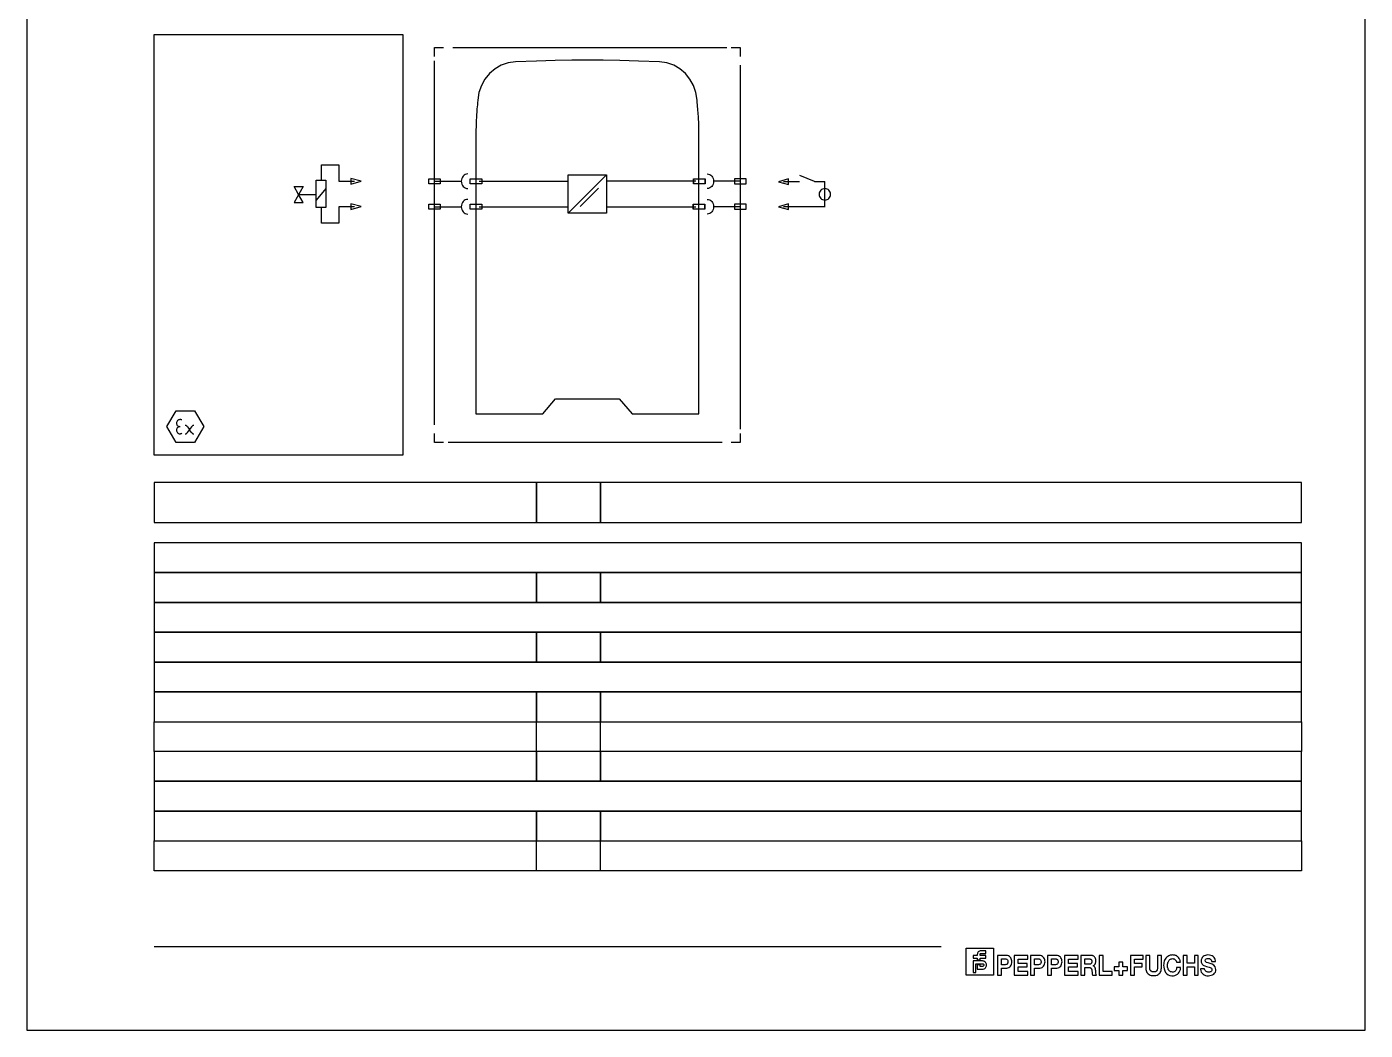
# Model space of a CAD drawing. Header units: metres. Extents: x 0 to 2830, y 0 to 842.
# Drawn here: x 0 to 595, y 0 to 446 of the extents above; entities that cross this region are included whole.
import ezdxf

# ---------------------------------------------------------------- set-up
doc = ezdxf.new("R2010")
doc.units = ezdxf.units.M
doc.layers.add('BORDER', color=2, linetype='Continuous')
doc.layers.add('SCHEMATICS', color=7, linetype='Continuous')

msp = doc.modelspace()

# ---------------------------------------------------------------- linework, layer by layer
at = {"layer": 'BORDER', "color": 2}
msp.add_lwpolyline([(0, 0), (595.28, 0), (595.28, 841.89), (0, 841.89), (0, 0)], dxfattribs=at)
at = {"layer": 'SCHEMATICS', "color": 7}
for p, q in [((56.69, 442.6), (167.19, 442.6)), ((56.69, 255.6), (56.69, 442.6)), ((167.19, 442.6), (167.19, 255.6)), ((181.35, 432.93), (181.35, 436.93)), ((181.35, 436.93), (185.35, 436.93)), ((189.48, 436.93), (311.29, 436.93)), ((313.35, 436.93), (317.35, 436.93)), ((317.35, 436.93), (317.35, 432.93)), ((181.35, 269.16), (181.35, 430.98)), ((317.35, 429.03), (317.35, 267.21)), ((298.93, 402.36), (298.71, 406.33)), ((199.77, 400.1), (199.78, 274.02)), ((298.93, 274.02), (298.93, 402.36)), ((131.04, 377.97), (131.04, 384.69)), ((131.04, 384.69), (138.86, 384.69)), ((138.86, 384.69), (138.86, 377.43)), ((120.91, 371.56), (118.89, 375.06)), ((118.89, 375.06), (122.94, 375.06)), ((122.94, 375.06), (118.89, 368.05)), ((138.86, 377.43), (145.81, 377.43)), ((148.71, 377.49), (144.18, 378.71)), ((144.18, 378.71), (144.18, 376.16)), ((144.18, 376.16), (148.71, 377.49)), ((178.81, 376.29), (178.81, 378.56)), ((178.81, 378.56), (183.91, 378.56)), ((183.91, 376.29), (178.81, 376.29)), ((181.36, 377.43), (193.26, 377.43)), ((183.91, 378.56), (183.91, 376.29)), ((197.22, 376.29), (197.22, 378.56)), ((197.22, 378.56), (202.32, 378.56)), ((202.32, 376.29), (197.22, 376.29)), ((201.19, 377.43), (240.85, 377.43)), ((202.32, 378.56), (202.32, 376.29)), ((240.85, 363.26), (240.85, 380.27)), ((240.85, 363.26), (257.85, 380.27)), ((240.85, 380.27), (257.85, 380.27)), ((257.85, 380.27), (257.85, 363.26)), ((297.52, 377.43), (257.85, 377.43)), ((296.48, 376.3), (296.48, 378.56)), ((296.48, 378.56), (301.58, 378.56)), ((301.58, 376.3), (296.48, 376.3)), ((296.62, 376.3), (296.62, 378.56)), ((296.62, 378.56), (301.72, 378.56)), ((301.72, 376.3), (296.62, 376.3)), ((301.58, 378.56), (301.58, 376.3)), ((301.72, 378.56), (301.72, 376.3)), ((317.36, 377.43), (305.46, 377.43)), ((314.81, 378.56), (314.81, 376.3)), ((319.91, 378.56), (314.81, 378.56)), ((314.81, 376.3), (319.91, 376.3)), ((319.91, 376.3), (319.91, 378.56)), ((338.81, 378.53), (334.28, 377.2)), ((334.28, 377.2), (338.81, 375.98)), ((336.6, 377.32), (343.68, 377.32)), ((338.81, 375.98), (338.81, 378.53)), ((350.28, 377.32), (343.87, 379.96)), ((350.28, 377.32), (354.96, 377.32)), ((354.96, 365.96), (354.96, 377.29)), ((122.94, 368.05), (120.91, 371.56)), ((120.96, 371.51), (120.96, 371.6)), ((120.96, 371.56), (128.75, 371.56)), ((121.09, 371.74), (121.05, 371.74)), ((133.01, 374.17), (128.76, 369.04)), ((246.1, 366.16), (254.24, 374.3)), ((118.89, 368.05), (122.94, 368.05)), ((131.04, 358.84), (131.04, 365.56)), ((145.81, 366.1), (138.86, 366.1)), ((138.86, 366.1), (138.86, 358.84)), ((148.71, 366.15), (144.18, 367.37)), ((144.18, 367.37), (144.18, 364.82)), ((144.18, 364.82), (148.71, 366.15)), ((178.81, 364.96), (178.81, 367.23)), ((178.81, 367.23), (183.91, 367.23)), ((183.91, 364.96), (178.81, 364.96)), ((181.36, 366.09), (193.26, 366.09)), ((183.91, 367.23), (183.91, 364.96)), ((197.22, 364.96), (197.22, 367.23)), ((197.22, 367.23), (202.32, 367.23)), ((202.32, 364.96), (197.22, 364.96)), ((201.19, 366.1), (240.85, 366.1)), ((202.32, 367.23), (202.32, 364.96)), ((257.85, 363.26), (240.85, 363.26)), ((257.85, 366.1), (297.52, 366.1)), ((296.39, 364.97), (296.39, 367.24)), ((296.39, 367.24), (301.49, 367.24)), ((301.49, 364.97), (296.39, 364.97)), ((296.48, 364.97), (296.48, 367.23)), ((296.48, 367.23), (301.58, 367.23)), ((301.58, 364.97), (296.48, 364.97)), ((301.49, 367.24), (301.49, 364.97)), ((301.58, 367.23), (301.58, 364.97)), ((317.36, 366.1), (305.46, 366.1)), ((314.81, 367.24), (314.81, 364.97)), ((319.91, 367.24), (314.81, 367.24)), ((314.81, 364.97), (319.91, 364.97)), ((319.91, 364.97), (319.91, 367.24)), ((338.81, 367.42), (334.28, 366.09)), ((334.28, 366.09), (338.81, 364.87)), ((336.6, 366.21), (354.76, 366.21)), ((338.81, 364.87), (338.81, 367.42)), ((138.86, 358.84), (131.04, 358.84)), ((229.52, 274.02), (235.19, 280.72)), ((235.19, 280.72), (263.52, 280.72)), ((263.52, 280.72), (269.19, 274.02)), ((62.36, 268.35), (66.42, 275.43)), ((66.42, 275.43), (74.62, 275.43)), ((74.62, 275.43), (78.68, 268.35)), ((199.78, 274.02), (199.77, 274.02)), ((199.77, 274.02), (229.52, 274.02)), ((269.19, 274.02), (298.94, 274.07)), ((298.94, 274.07), (298.93, 274.02)), ((66.42, 261.27), (62.36, 268.35)), ((67.89, 268.35), (68.23, 268.35)), ((70.56, 268.87), (70.48, 268.87)), ((70.56, 268.87), (70.48, 268.87)), ((71.43, 268.26), (72.38, 267.05)), ((73.33, 268.26), (72.38, 267.05)), ((74.28, 268.87), (74.19, 268.87)), ((74.28, 268.87), (74.19, 268.87)), ((78.68, 268.35), (74.62, 261.27)), ((70.48, 265.15), (70.56, 265.15)), ((70.48, 265.15), (70.56, 265.15)), ((71.43, 265.76), (72.38, 266.97)), ((73.33, 265.76), (72.38, 266.97)), ((74.19, 265.15), (74.28, 265.15)), ((74.19, 265.15), (74.28, 265.15)), ((181.35, 261.27), (181.35, 265.27)), ((317.35, 265.27), (317.35, 261.27)), ((74.62, 261.27), (66.42, 261.27)), ((185.35, 261.27), (181.35, 261.27)), ((309.22, 261.27), (187.42, 261.27)), ((317.35, 261.27), (313.35, 261.27)), ((167.19, 255.6), (56.69, 255.6)), ((56.69, 123.92), (56.69, 137.17)), ((226.77, 123.92), (226.77, 137.17)), ((255.12, 123.92), (255.12, 137.17)), ((566.93, 137.17), (566.93, 123.92)), ((226.77, 123.92), (56.69, 123.92)), ((255.12, 123.92), (226.77, 123.92)), ((566.93, 123.92), (255.12, 123.92)), ((56.69, 70.91), (56.69, 84.16)), ((226.77, 70.91), (226.77, 84.16)), ((255.12, 70.91), (255.12, 84.16)), ((566.93, 84.16), (566.93, 70.91)), ((226.77, 70.91), (56.69, 70.91)), ((255.12, 70.91), (226.77, 70.91)), ((566.93, 70.91), (255.12, 70.91)), ((56.69, 37.2), (406.67, 37.2)), ((417.78, 36.55), (429.9, 36.55)), ((417.78, 24.43), (417.78, 36.55)), ((429.9, 36.55), (429.9, 24.43)), ((422.74, 33.23), (420.92, 33.23)), ((420.92, 33.23), (420.92, 32.01)), ((420.92, 32.01), (422.74, 32.01)), ((420.92, 30.79), (420.92, 25.65)), ((422.74, 33.67), (422.74, 33.23)), ((422.74, 32.01), (422.74, 31.27)), ((422.74, 31.27), (423.95, 31.27)), ((426.58, 33.23), (423.95, 33.23)), ((423.95, 32.01), (426.58, 32.01)), ((426.58, 34.13), (426.58, 35.34)), ((426.58, 32.01), (426.58, 33.23)), ((435.7, 33.24), (431.67, 33.24)), ((431.67, 33.24), (431.67, 24.43)), ((433.47, 29.13), (433.47, 31.69)), ((433.47, 31.69), (435.24, 31.69)), ((445.25, 33.24), (439.19, 33.24)), ((439.19, 33.24), (439.19, 24.42)), ((440.98, 29.71), (440.98, 31.62)), ((440.98, 31.62), (445.25, 31.62)), ((445.25, 31.62), (445.25, 33.24)), ((450.43, 33.25), (446.39, 33.25)), ((446.39, 33.25), (446.39, 24.42)), ((448.2, 29.13), (448.2, 31.7)), ((448.2, 31.7), (449.97, 31.7)), ((458, 33.24), (453.97, 33.24)), ((453.97, 33.24), (453.97, 24.43)), ((455.78, 29.13), (455.78, 31.69)), ((455.78, 31.69), (457.55, 31.69)), ((467.64, 33.24), (461.57, 33.24)), ((461.57, 33.24), (461.57, 24.42)), ((463.36, 29.71), (463.36, 31.62)), ((463.36, 31.62), (467.64, 31.62)), ((467.64, 31.62), (467.64, 33.24)), ((473.22, 33.23), (468.82, 33.23)), ((468.82, 33.23), (468.82, 24.43)), ((470.6, 29.31), (470.6, 31.68)), ((470.6, 31.68), (472.51, 31.68)), ((472.51, 31.68), (472.73, 31.68)), ((478.74, 33.24), (476.95, 33.24)), ((476.95, 33.24), (476.95, 24.43)), ((478.74, 26.05), (478.74, 33.24)), ((487.44, 30.31), (485.66, 30.31)), ((485.66, 30.31), (485.66, 28.17)), ((487.44, 28.17), (487.44, 30.31)), ((496.54, 33.25), (490.82, 33.25)), ((490.82, 33.25), (490.82, 24.43)), ((492.61, 29.73), (492.61, 31.62)), ((492.61, 31.62), (496.54, 31.62)), ((496.54, 31.62), (496.54, 33.25)), ((499.46, 33.25), (497.68, 33.25)), ((497.68, 33.25), (497.68, 27.59)), ((499.46, 28.17), (499.46, 33.25)), ((504.63, 33.25), (502.84, 33.25)), ((502.84, 33.25), (502.84, 28.17)), ((504.63, 27.6), (504.63, 33.25)), ((511.35, 30.25), (513.07, 30.25)), ((513.07, 30.25), (513.04, 30.47)), ((516.04, 33.25), (514.26, 33.25)), ((514.26, 33.25), (514.26, 24.43)), ((516.04, 29.78), (516.04, 33.25)), ((519.28, 29.78), (516.04, 29.78)), ((521.05, 33.25), (519.28, 33.25)), ((519.28, 33.25), (519.28, 29.78)), ((521.05, 24.43), (521.05, 33.25)), ((526.95, 30.61), (528.71, 30.61)), ((528.71, 30.61), (528.7, 30.82)), ((429.9, 24.43), (417.78, 24.43)), ((420.92, 25.65), (422.13, 25.65)), ((422.13, 25.65), (422.13, 29.57)), ((422.13, 29.57), (425.04, 29.57)), ((423.95, 29.09), (422.74, 29.09)), ((422.74, 29.09), (422.74, 27.14)), ((422.74, 27.14), (425.04, 27.14)), ((423.95, 28.36), (423.95, 29.09)), ((431.67, 24.43), (433.47, 24.43)), ((435.18, 29.13), (433.47, 29.13)), ((433.47, 24.43), (433.47, 27.59)), ((433.47, 27.59), (435.52, 27.59)), ((435.49, 29.16), (435.18, 29.13)), ((435.52, 27.59), (435.88, 27.61)), ((439.19, 24.42), (445.25, 24.42)), ((444.91, 29.71), (440.98, 29.71)), ((440.98, 26.04), (440.98, 28.17)), ((440.98, 28.17), (444.91, 28.17)), ((445.25, 26.04), (440.98, 26.04)), ((444.91, 28.17), (444.91, 29.71)), ((445.25, 24.42), (445.25, 26.04)), ((446.39, 24.42), (448.2, 24.42)), ((449.91, 29.13), (448.2, 29.13)), ((448.2, 24.42), (448.2, 27.58)), ((448.2, 27.58), (450.25, 27.58)), ((450.22, 29.15), (449.91, 29.13)), ((450.25, 27.58), (450.62, 27.61)), ((453.97, 24.43), (455.78, 24.43)), ((457.48, 29.13), (455.78, 29.13)), ((455.78, 24.43), (455.78, 27.59)), ((455.78, 27.59), (457.83, 27.59)), ((457.79, 29.16), (457.48, 29.13)), ((457.83, 27.59), (458.19, 27.61)), ((461.57, 24.42), (467.64, 24.42)), ((467.29, 29.71), (463.36, 29.71)), ((463.36, 26.04), (463.36, 28.17)), ((463.36, 28.17), (467.29, 28.17)), ((467.64, 26.04), (463.36, 26.04)), ((467.29, 28.17), (467.29, 29.71)), ((467.64, 24.42), (467.64, 26.04)), ((468.82, 24.43), (470.6, 24.43)), ((472.3, 29.31), (470.6, 29.31)), ((470.6, 24.43), (470.6, 27.84)), ((470.6, 27.84), (472.47, 27.84)), ((472.72, 29.33), (472.3, 29.31)), ((472.47, 27.84), (472.73, 27.84)), ((473.93, 24.68), (474, 24.43)), ((474, 24.43), (475.69, 24.43)), ((474.33, 28.64), (474.68, 28.89)), ((474.58, 28.48), (474.33, 28.64)), ((475.61, 24.74), (475.5, 25.36)), ((475.69, 24.43), (475.61, 24.74)), ((476.95, 24.43), (482.67, 24.43)), ((482.67, 26.05), (478.74, 26.05)), ((482.67, 24.43), (482.67, 26.05)), ((485.66, 28.17), (483.61, 28.17)), ((483.61, 28.17), (483.61, 26.6)), ((483.61, 26.6), (485.66, 26.6)), ((485.66, 26.6), (485.66, 24.43)), ((485.66, 24.43), (487.44, 24.43)), ((489.49, 28.17), (487.44, 28.17)), ((487.44, 24.43), (487.44, 26.6)), ((487.44, 26.6), (489.49, 26.6)), ((489.49, 26.6), (489.49, 28.17)), ((490.82, 24.43), (492.61, 24.43)), ((496.04, 29.73), (492.61, 29.73)), ((492.61, 24.43), (492.61, 28.17)), ((492.61, 28.17), (496.04, 28.17)), ((496.04, 28.17), (496.04, 29.73)), ((499.5, 27.43), (499.46, 28.17)), ((502.84, 28.17), (502.84, 27.43)), ((504.59, 27.07), (504.63, 27.6)), ((513.07, 27.83), (511.34, 27.83)), ((511.34, 27.83), (511.34, 27.56)), ((513.09, 27.67), (513.07, 27.83)), ((514.26, 24.43), (516.04, 24.43)), ((516.04, 24.43), (516.04, 28.2)), ((516.04, 28.2), (519.28, 28.2)), ((519.28, 28.2), (519.28, 24.43)), ((519.28, 24.43), (521.05, 24.43)), ((523.84, 27.36), (522.06, 27.36)), ((522.06, 27.36), (522.06, 27.1)), ((523.84, 27.24), (523.84, 27.36))]:
    msp.add_line(p, q, dxfattribs=at)
for points in [[(217.32, 430.51), (214.07, 430.07), (211.03, 429.02), (208.26, 427.42), (205.83, 425.34), (203.79, 422.84), (202.2, 419.98), (201.12, 416.82), (200.62, 413.41)], [(281.46, 430.51), (272.05, 430.84), (263.83, 431.08), (256.41, 431.22), (249.39, 431.26), (242.36, 431.22), (234.94, 431.08), (226.73, 430.84), (217.32, 430.51)], [(298.09, 413.44), (297.59, 416.85), (296.52, 420.01), (294.94, 422.86), (292.92, 425.36), (290.5, 427.43), (287.74, 429.02), (284.71, 430.07), (281.46, 430.51)], [(200.62, 413.41), (200.51, 412.35), (200.41, 411.38), (200.32, 410.48), (200.23, 409.64), (200.16, 408.82), (200.1, 408.01), (200.04, 407.19), (200, 406.33)], [(298.71, 406.33), (298.65, 407.19), (298.58, 408.03), (298.51, 408.86), (298.43, 409.7), (298.34, 410.57), (298.25, 411.47), (298.17, 412.43), (298.09, 413.44)], [(200, 406.33), (199.96, 405.62), (199.93, 404.79), (199.9, 403.9), (199.87, 402.99), (199.84, 402.11), (199.82, 401.3), (199.79, 400.62), (199.77, 400.1)], [(133.01, 377.87), (133.01, 365.69), (128.76, 365.69), (128.76, 377.87), (133.01, 377.87)], [(196.1, 380.68), (195.53, 380.62), (194.99, 380.43), (194.51, 380.13), (194.09, 379.73), (193.74, 379.25), (193.48, 378.69), (193.31, 378.08), (193.26, 377.43)], [(193.26, 377.43), (193.31, 376.77), (193.48, 376.16), (193.74, 375.61), (194.09, 375.12), (194.51, 374.73), (194.99, 374.43), (195.53, 374.24), (196.1, 374.17)], [(302.62, 380.69), (303.2, 380.62), (303.73, 380.43), (304.21, 380.13), (304.63, 379.73), (304.98, 379.25), (305.24, 378.69), (305.41, 378.08), (305.47, 377.43)], [(305.47, 377.43), (305.41, 376.77), (305.24, 376.16), (304.98, 375.61), (304.63, 375.13), (304.21, 374.73), (303.73, 374.43), (303.2, 374.24), (302.62, 374.17)], [(196.1, 369.35), (195.53, 369.29), (194.99, 369.1), (194.51, 368.8), (194.09, 368.4), (193.74, 367.91), (193.48, 367.36), (193.31, 366.75), (193.26, 366.09)], [(302.62, 369.36), (303.2, 369.29), (303.73, 369.1), (304.21, 368.8), (304.63, 368.4), (304.98, 367.92), (305.24, 367.37), (305.41, 366.76), (305.47, 366.1)], [(354.96, 374.17), (354.44, 374.12), (353.96, 373.97), (353.53, 373.73), (353.15, 373.42), (352.84, 373.04), (352.61, 372.61), (352.46, 372.13), (352.4, 371.62)], [(352.4, 371.62), (352.46, 371.1), (352.61, 370.63), (352.84, 370.19), (353.15, 369.82), (353.53, 369.5), (353.96, 369.27), (354.44, 369.12), (354.96, 369.07)], [(357.51, 371.62), (357.45, 372.13), (357.31, 372.61), (357.07, 373.04), (356.76, 373.42), (356.38, 373.73), (355.95, 373.97), (355.47, 374.12), (354.96, 374.17)], [(354.96, 369.07), (355.47, 369.12), (355.95, 369.27), (356.38, 369.5), (356.76, 369.82), (357.07, 370.19), (357.31, 370.63), (357.45, 371.1), (357.51, 371.62)], [(193.26, 366.09), (193.31, 365.44), (193.48, 364.83), (193.74, 364.28), (194.09, 363.79), (194.51, 363.39), (194.99, 363.09), (195.53, 362.9), (196.1, 362.84)], [(305.47, 366.1), (305.41, 365.45), (305.24, 364.84), (304.98, 364.28), (304.63, 363.8), (304.21, 363.4), (303.73, 363.1), (303.2, 362.91), (302.62, 362.84)], [(68.14, 271.46), (67.83, 271.43), (67.54, 271.34), (67.27, 271.2), (67.04, 271.01), (66.85, 270.78), (66.71, 270.51), (66.62, 270.22), (66.59, 269.91)], [(68.14, 271.46), (67.83, 271.43), (67.54, 271.34), (67.27, 271.2), (67.04, 271.01), (66.85, 270.78), (66.71, 270.51), (66.62, 270.22), (66.59, 269.91)], [(66.59, 269.91), (66.61, 269.62), (66.68, 269.35), (66.79, 269.09), (66.95, 268.87), (67.13, 268.68), (67.35, 268.52), (67.61, 268.41), (67.89, 268.35)], [(66.59, 269.91), (66.61, 269.62), (66.68, 269.35), (66.79, 269.09), (66.95, 268.87), (67.13, 268.68), (67.35, 268.52), (67.61, 268.41), (67.89, 268.35)], [(67.89, 268.35), (67.61, 268.27), (67.35, 268.14), (67.13, 267.99), (66.95, 267.8), (66.79, 267.58), (66.68, 267.34), (66.61, 267.08), (66.59, 266.8)], [(67.89, 268.35), (67.61, 268.27), (67.35, 268.14), (67.13, 267.99), (66.95, 267.8), (66.79, 267.58), (66.68, 267.34), (66.61, 267.08), (66.59, 266.8)], [(68.92, 271.29), (68.82, 271.34), (68.73, 271.39), (68.63, 271.42), (68.53, 271.44), (68.44, 271.45), (68.34, 271.46), (68.24, 271.46), (68.14, 271.46)], [(68.92, 271.29), (68.82, 271.34), (68.73, 271.39), (68.63, 271.42), (68.53, 271.44), (68.44, 271.45), (68.34, 271.46), (68.24, 271.46), (68.14, 271.46)], [(71.43, 268.26), (71.35, 268.39), (71.27, 268.5), (71.17, 268.61), (71.06, 268.7), (70.94, 268.77), (70.82, 268.82), (70.69, 268.86), (70.56, 268.87)], [(71.43, 268.26), (71.35, 268.39), (71.27, 268.5), (71.17, 268.61), (71.06, 268.7), (70.94, 268.77), (70.82, 268.82), (70.69, 268.86), (70.56, 268.87)], [(74.19, 268.87), (74.06, 268.86), (73.93, 268.82), (73.81, 268.77), (73.69, 268.7), (73.58, 268.61), (73.49, 268.5), (73.4, 268.39), (73.33, 268.26)], [(74.19, 268.87), (74.06, 268.86), (73.93, 268.82), (73.81, 268.77), (73.69, 268.7), (73.58, 268.61), (73.49, 268.5), (73.4, 268.39), (73.33, 268.26)], [(66.59, 266.8), (66.62, 266.48), (66.71, 266.17), (66.85, 265.9), (67.04, 265.65), (67.27, 265.45), (67.54, 265.29), (67.83, 265.19), (68.14, 265.15)], [(66.59, 266.8), (66.62, 266.48), (66.71, 266.17), (66.85, 265.9), (67.04, 265.65), (67.27, 265.45), (67.54, 265.29), (67.83, 265.19), (68.14, 265.15)], [(68.14, 265.15), (68.24, 265.16), (68.34, 265.17), (68.44, 265.19), (68.53, 265.22), (68.63, 265.26), (68.73, 265.3), (68.82, 265.35), (68.92, 265.41)], [(68.14, 265.15), (68.24, 265.16), (68.34, 265.17), (68.44, 265.19), (68.53, 265.22), (68.63, 265.26), (68.73, 265.3), (68.82, 265.35), (68.92, 265.41)], [(70.56, 265.15), (70.69, 265.17), (70.82, 265.2), (70.94, 265.25), (71.06, 265.33), (71.17, 265.42), (71.27, 265.52), (71.35, 265.63), (71.43, 265.76)], [(70.56, 265.15), (70.69, 265.17), (70.82, 265.2), (70.94, 265.25), (71.06, 265.33), (71.17, 265.42), (71.27, 265.52), (71.35, 265.63), (71.43, 265.76)], [(73.33, 265.76), (73.4, 265.63), (73.49, 265.52), (73.58, 265.42), (73.69, 265.33), (73.81, 265.25), (73.93, 265.2), (74.06, 265.17), (74.19, 265.15)], [(73.33, 265.76), (73.4, 265.63), (73.49, 265.52), (73.58, 265.42), (73.69, 265.33), (73.81, 265.25), (73.93, 265.2), (74.06, 265.17), (74.19, 265.15)], [(56.69, 225.69), (226.77, 225.69), (226.77, 243.54), (56.69, 243.54), (56.69, 225.69)], [(226.77, 225.69), (255.12, 225.69), (255.12, 243.54), (226.77, 243.54), (226.77, 225.69)], [(255.12, 225.69), (566.93, 225.69), (566.93, 243.54), (255.12, 243.54), (255.12, 225.69)], [(56.69, 203.43), (566.93, 203.43), (566.93, 216.68), (56.69, 216.68), (56.69, 203.43)], [(56.69, 190.18), (226.77, 190.18), (226.77, 203.43), (56.69, 203.43), (56.69, 190.18)], [(226.77, 190.18), (255.12, 190.18), (255.12, 203.43), (226.77, 203.43), (226.77, 190.18)], [(255.12, 190.18), (566.93, 190.18), (566.93, 203.43), (255.12, 203.43), (255.12, 190.18)], [(56.69, 176.93), (566.93, 176.93), (566.93, 190.18), (56.69, 190.18), (56.69, 176.93)], [(56.69, 163.67), (226.77, 163.67), (226.77, 176.92), (56.69, 176.92), (56.69, 163.67)], [(226.77, 163.67), (255.12, 163.67), (255.12, 176.92), (226.77, 176.92), (226.77, 163.67)], [(255.12, 163.67), (566.93, 163.67), (566.93, 176.92), (255.12, 176.92), (255.12, 163.67)], [(56.69, 150.42), (566.93, 150.42), (566.93, 163.67), (56.69, 163.67), (56.69, 150.42)], [(56.69, 137.17), (226.77, 137.17), (226.77, 150.42), (56.69, 150.42), (56.69, 137.17)], [(226.77, 137.17), (255.12, 137.17), (255.12, 150.42), (226.77, 150.42), (226.77, 137.17)], [(255.12, 137.17), (566.93, 137.17), (566.93, 150.42), (255.12, 150.42), (255.12, 137.17)], [(56.69, 110.67), (226.77, 110.67), (226.77, 123.92), (56.69, 123.92), (56.69, 110.67)], [(226.77, 110.67), (255.12, 110.67), (255.12, 123.92), (226.77, 123.92), (226.77, 110.67)], [(255.12, 110.67), (566.93, 110.67), (566.93, 123.92), (255.12, 123.92), (255.12, 110.67)], [(56.69, 97.41), (566.93, 97.41), (566.93, 110.66), (56.69, 110.66), (56.69, 97.41)], [(56.69, 84.16), (226.77, 84.16), (226.77, 97.41), (56.69, 97.41), (56.69, 84.16)], [(226.77, 84.16), (255.12, 84.16), (255.12, 97.41), (226.77, 97.41), (226.77, 84.16)], [(255.12, 84.16), (566.93, 84.16), (566.93, 97.41), (255.12, 97.41), (255.12, 84.16)], [(425.04, 30.79), (424.8, 30.79), (424.31, 30.79), (423.65, 30.79), (422.9, 30.79), (422.17, 30.79), (421.53, 30.79), (421.09, 30.79), (420.92, 30.79)], [(424.41, 35.34), (424.05, 35.3), (423.73, 35.2), (423.44, 35.03), (423.2, 34.82), (423, 34.57), (422.86, 34.29), (422.77, 33.99), (422.74, 33.67)], [(423.95, 33.67), (423.96, 33.77), (423.98, 33.86), (424.03, 33.94), (424.08, 34), (424.15, 34.05), (424.23, 34.09), (424.31, 34.12), (424.4, 34.13)], [(423.95, 33.23), (423.95, 33.31), (423.95, 33.39), (423.95, 33.46), (423.95, 33.52), (423.95, 33.57), (423.95, 33.62), (423.95, 33.65), (423.95, 33.67)], [(423.95, 31.27), (423.95, 31.28), (423.95, 31.33), (423.95, 31.39), (423.95, 31.49), (423.95, 31.6), (423.95, 31.72), (423.95, 31.86), (423.95, 32.01)], [(424.4, 34.13), (424.64, 34.13), (424.96, 34.13), (425.32, 34.13), (425.68, 34.13), (426.03, 34.13), (426.31, 34.13), (426.5, 34.13), (426.58, 34.13)], [(426.58, 35.34), (426.49, 35.34), (426.25, 35.34), (425.91, 35.34), (425.52, 35.34), (425.13, 35.34), (424.78, 35.34), (424.52, 35.34), (424.41, 35.34)], [(426.84, 28.98), (426.81, 29.33), (426.71, 29.66), (426.56, 29.97), (426.35, 30.24), (426.08, 30.46), (425.78, 30.64), (425.42, 30.75), (425.04, 30.79)], [(435.24, 31.69), (435.27, 31.69), (435.31, 31.69), (435.34, 31.69), (435.37, 31.68), (435.4, 31.68), (435.43, 31.67), (435.46, 31.67), (435.49, 31.67)], [(435.49, 31.67), (435.7, 31.62), (435.89, 31.53), (436.04, 31.4), (436.17, 31.23), (436.26, 31.04), (436.33, 30.83), (436.37, 30.61), (436.38, 30.38)], [(436.38, 30.38), (436.36, 30.16), (436.31, 29.95), (436.24, 29.75), (436.14, 29.57), (436.02, 29.41), (435.86, 29.29), (435.69, 29.2), (435.49, 29.16)], [(436.13, 33.22), (436.08, 33.22), (436.03, 33.23), (435.98, 33.23), (435.93, 33.24), (435.87, 33.24), (435.82, 33.24), (435.76, 33.24), (435.7, 33.24)], [(435.88, 27.61), (436.38, 27.71), (436.82, 27.9), (437.2, 28.19), (437.52, 28.55), (437.77, 28.96), (437.96, 29.42), (438.07, 29.9), (438.12, 30.38)], [(438.12, 30.38), (438.1, 30.82), (438.02, 31.26), (437.87, 31.7), (437.66, 32.11), (437.38, 32.49), (437.03, 32.81), (436.62, 33.06), (436.13, 33.22)], [(449.97, 31.7), (450.01, 31.7), (450.04, 31.69), (450.07, 31.69), (450.1, 31.69), (450.13, 31.68), (450.16, 31.68), (450.19, 31.67), (450.22, 31.67)], [(450.22, 31.67), (450.44, 31.63), (450.62, 31.53), (450.78, 31.4), (450.9, 31.23), (451, 31.04), (451.06, 30.83), (451.1, 30.61), (451.11, 30.38)], [(451.11, 30.38), (451.09, 30.16), (451.05, 29.95), (450.97, 29.75), (450.87, 29.56), (450.75, 29.41), (450.6, 29.28), (450.42, 29.2), (450.22, 29.15)], [(450.86, 33.22), (450.81, 33.23), (450.76, 33.24), (450.71, 33.24), (450.66, 33.24), (450.6, 33.24), (450.55, 33.25), (450.49, 33.25), (450.43, 33.25)], [(450.62, 27.61), (451.12, 27.7), (451.56, 27.9), (451.94, 28.18), (452.26, 28.54), (452.51, 28.96), (452.7, 29.41), (452.81, 29.89), (452.86, 30.38)], [(452.86, 30.38), (452.84, 30.82), (452.75, 31.27), (452.61, 31.7), (452.39, 32.12), (452.11, 32.49), (451.77, 32.81), (451.35, 33.06), (450.86, 33.22)], [(457.55, 31.69), (457.58, 31.69), (457.61, 31.69), (457.64, 31.69), (457.67, 31.68), (457.7, 31.68), (457.73, 31.67), (457.76, 31.67), (457.79, 31.67)], [(457.79, 31.67), (458.01, 31.62), (458.19, 31.53), (458.35, 31.4), (458.47, 31.23), (458.57, 31.04), (458.64, 30.83), (458.67, 30.61), (458.68, 30.38)], [(458.68, 30.38), (458.67, 30.16), (458.62, 29.95), (458.55, 29.75), (458.45, 29.57), (458.32, 29.41), (458.17, 29.29), (457.99, 29.2), (457.79, 29.16)], [(458.44, 33.22), (458.39, 33.22), (458.33, 33.23), (458.28, 33.23), (458.23, 33.24), (458.18, 33.24), (458.12, 33.24), (458.06, 33.24), (458, 33.24)], [(458.19, 27.61), (458.69, 27.71), (459.13, 27.9), (459.51, 28.19), (459.83, 28.55), (460.08, 28.96), (460.26, 29.42), (460.38, 29.89), (460.42, 30.38)], [(460.42, 30.38), (460.4, 30.82), (460.32, 31.26), (460.17, 31.7), (459.96, 32.11), (459.68, 32.49), (459.34, 32.81), (458.92, 33.06), (458.44, 33.22)], [(473.71, 30.33), (473.67, 30.11), (473.6, 29.91), (473.51, 29.74), (473.39, 29.6), (473.25, 29.49), (473.09, 29.41), (472.92, 29.36), (472.72, 29.33)], [(472.73, 31.68), (472.91, 31.65), (473.08, 31.61), (473.23, 31.56), (473.37, 31.47), (473.48, 31.36), (473.58, 31.2), (473.65, 31.01), (473.71, 30.76)], [(474.33, 33), (474.18, 33.06), (474.05, 33.11), (473.92, 33.15), (473.79, 33.19), (473.66, 33.21), (473.53, 33.22), (473.38, 33.23), (473.22, 33.23)], [(473.71, 30.76), (473.71, 30.72), (473.71, 30.67), (473.71, 30.61), (473.71, 30.56), (473.71, 30.5), (473.71, 30.44), (473.71, 30.39), (473.71, 30.33)], [(475.42, 31.53), (475.35, 31.78), (475.26, 32), (475.16, 32.21), (475.04, 32.4), (474.91, 32.58), (474.74, 32.73), (474.55, 32.87), (474.33, 33)], [(474.68, 28.89), (474.85, 29.02), (474.98, 29.16), (475.1, 29.31), (475.19, 29.47), (475.26, 29.64), (475.32, 29.83), (475.38, 30.02), (475.43, 30.23)], [(475.43, 30.23), (475.47, 30.41), (475.5, 30.57), (475.52, 30.73), (475.52, 30.88), (475.51, 31.03), (475.49, 31.19), (475.46, 31.35), (475.42, 31.53)], [(507.49, 32.84), (507, 32.49), (506.6, 32.1), (506.28, 31.66), (506.04, 31.18), (505.86, 30.67), (505.74, 30.12), (505.67, 29.55), (505.63, 28.95)], [(507.36, 29), (507.37, 29.19), (507.39, 29.37), (507.41, 29.55), (507.44, 29.72), (507.48, 29.88), (507.51, 30.03), (507.55, 30.17), (507.59, 30.28)], [(509.59, 33.45), (509.28, 33.44), (509, 33.42), (508.74, 33.37), (508.49, 33.31), (508.25, 33.23), (508, 33.12), (507.75, 33), (507.49, 32.84)], [(507.59, 30.28), (507.73, 30.61), (507.9, 30.92), (508.11, 31.18), (508.36, 31.41), (508.63, 31.59), (508.94, 31.73), (509.28, 31.8), (509.64, 31.82)], [(511.96, 32.6), (511.71, 32.83), (511.45, 33.02), (511.18, 33.17), (510.9, 33.29), (510.6, 33.37), (510.28, 33.42), (509.95, 33.44), (509.59, 33.45)], [(509.64, 31.82), (509.88, 31.8), (510.1, 31.75), (510.3, 31.68), (510.49, 31.59), (510.66, 31.47), (510.82, 31.33), (510.97, 31.16), (511.11, 30.96)], [(511.11, 30.96), (511.16, 30.87), (511.21, 30.79), (511.24, 30.7), (511.27, 30.62), (511.3, 30.54), (511.32, 30.45), (511.34, 30.35), (511.35, 30.25)], [(513.04, 30.47), (513, 30.65), (512.96, 30.86), (512.9, 31.09), (512.8, 31.35), (512.67, 31.63), (512.49, 31.94), (512.26, 32.26), (511.96, 32.6)], [(525.33, 33.45), (524.74, 33.4), (524.18, 33.26), (523.66, 33.03), (523.21, 32.71), (522.83, 32.3), (522.55, 31.82), (522.37, 31.26), (522.32, 30.62)], [(522.32, 30.62), (522.36, 30.27), (522.45, 29.94), (522.6, 29.64), (522.79, 29.37), (523.01, 29.14), (523.27, 28.93), (523.56, 28.76), (523.87, 28.62)], [(524.06, 31.11), (524.23, 31.51), (524.55, 31.78), (524.99, 31.92), (525.47, 31.94), (525.96, 31.84), (526.4, 31.63), (526.74, 31.3), (526.93, 30.88)], [(528.87, 27.05), (528.61, 28.17), (528.02, 28.93), (527.2, 29.4), (526.29, 29.7), (525.41, 29.92), (524.66, 30.16), (524.17, 30.52), (524.06, 31.11)], [(528.7, 30.82), (528.6, 31.39), (528.39, 31.9), (528.07, 32.35), (527.65, 32.74), (527.16, 33.04), (526.6, 33.27), (525.98, 33.41), (525.33, 33.45)], [(526.93, 30.88), (526.93, 30.8), (526.94, 30.74), (526.94, 30.69), (526.94, 30.66), (526.94, 30.64), (526.94, 30.62), (526.94, 30.62), (526.95, 30.61)], [(425.04, 28.36), (424.96, 28.36), (424.82, 28.36), (424.64, 28.36), (424.45, 28.36), (424.26, 28.36), (424.1, 28.36), (423.99, 28.36), (423.95, 28.36)], [(425.04, 29.57), (425.16, 29.56), (425.28, 29.52), (425.38, 29.45), (425.46, 29.37), (425.53, 29.28), (425.59, 29.18), (425.62, 29.08), (425.63, 28.98)], [(425.63, 28.98), (425.61, 28.81), (425.56, 28.68), (425.49, 28.57), (425.4, 28.49), (425.31, 28.43), (425.21, 28.39), (425.12, 28.37), (425.04, 28.36)], [(425.04, 27.14), (425.43, 27.18), (425.78, 27.3), (426.09, 27.47), (426.35, 27.71), (426.56, 27.99), (426.71, 28.3), (426.81, 28.63), (426.84, 28.98)], [(472.73, 27.84), (472.82, 27.83), (472.9, 27.82), (472.97, 27.8), (473.04, 27.78), (473.11, 27.74), (473.17, 27.7), (473.23, 27.66), (473.28, 27.6)], [(473.28, 27.6), (473.41, 27.46), (473.51, 27.31), (473.59, 27.15), (473.64, 26.99), (473.69, 26.82), (473.72, 26.64), (473.74, 26.44), (473.75, 26.23)], [(473.75, 26.23), (473.77, 26.02), (473.77, 25.82), (473.78, 25.64), (473.79, 25.45), (473.81, 25.27), (473.83, 25.09), (473.87, 24.89), (473.93, 24.68)], [(475.35, 27.22), (475.33, 27.34), (475.28, 27.48), (475.22, 27.65), (475.14, 27.83), (475.03, 28.01), (474.9, 28.19), (474.75, 28.35), (474.58, 28.48)], [(475.5, 25.36), (475.46, 25.61), (475.43, 25.84), (475.42, 26.06), (475.41, 26.27), (475.4, 26.48), (475.39, 26.71), (475.38, 26.95), (475.35, 27.22)], [(497.68, 27.59), (497.68, 27.51), (497.69, 27.44), (497.69, 27.38), (497.7, 27.32), (497.7, 27.26), (497.71, 27.2), (497.72, 27.13), (497.73, 27.06)], [(497.73, 27.06), (497.85, 26.56), (498.01, 26.1), (498.22, 25.69), (498.49, 25.32), (498.81, 25), (499.18, 24.72), (499.6, 24.51), (500.08, 24.35)], [(500.16, 26.19), (500, 26.31), (499.87, 26.43), (499.76, 26.57), (499.67, 26.72), (499.6, 26.88), (499.55, 27.05), (499.52, 27.23), (499.5, 27.43)], [(500.08, 24.35), (500.23, 24.31), (500.37, 24.29), (500.5, 24.27), (500.62, 24.26), (500.75, 24.26), (500.88, 24.26), (501.02, 24.26), (501.17, 24.26)], [(501.15, 25.93), (501, 25.93), (500.87, 25.94), (500.75, 25.96), (500.63, 25.98), (500.51, 26.01), (500.39, 26.05), (500.28, 26.11), (500.16, 26.19)], [(502.26, 26.19), (502.13, 26.1), (502, 26.03), (501.87, 25.99), (501.74, 25.95), (501.6, 25.93), (501.46, 25.93), (501.31, 25.92), (501.15, 25.93)], [(501.17, 24.26), (501.32, 24.26), (501.45, 24.26), (501.57, 24.27), (501.69, 24.28), (501.81, 24.29), (501.93, 24.31), (502.06, 24.34), (502.2, 24.37)], [(502.2, 24.37), (502.69, 24.53), (503.13, 24.74), (503.53, 25.01), (503.87, 25.32), (504.15, 25.69), (504.37, 26.1), (504.52, 26.56), (504.59, 27.07)], [(502.84, 27.43), (502.83, 27.23), (502.81, 27.05), (502.77, 26.88), (502.71, 26.73), (502.63, 26.58), (502.53, 26.44), (502.41, 26.31), (502.26, 26.19)], [(505.63, 28.95), (505.67, 28.08), (505.83, 27.24), (506.1, 26.44), (506.5, 25.72), (507.02, 25.1), (507.67, 24.62), (508.44, 24.3), (509.34, 24.17)], [(507.45, 27.77), (507.41, 27.92), (507.39, 28.07), (507.37, 28.21), (507.36, 28.36), (507.36, 28.51), (507.36, 28.66), (507.36, 28.82), (507.36, 29)], [(509.56, 25.83), (509.09, 25.89), (508.7, 26.02), (508.37, 26.2), (508.1, 26.44), (507.88, 26.71), (507.71, 27.03), (507.57, 27.39), (507.45, 27.77)], [(509.34, 24.17), (510.01, 24.21), (510.64, 24.35), (511.22, 24.58), (511.75, 24.9), (512.21, 25.31), (512.59, 25.79), (512.87, 26.36), (513.05, 26.99)], [(511.34, 27.56), (511.3, 27.21), (511.2, 26.88), (511.03, 26.58), (510.8, 26.31), (510.54, 26.1), (510.24, 25.94), (509.91, 25.85), (509.56, 25.83)], [(513.05, 26.99), (513.07, 27.09), (513.08, 27.17), (513.09, 27.25), (513.09, 27.33), (513.1, 27.41), (513.1, 27.49), (513.09, 27.58), (513.09, 27.67)], [(522.06, 27.1), (522.14, 26.43), (522.36, 25.85), (522.7, 25.34), (523.15, 24.93), (523.67, 24.61), (524.26, 24.38), (524.9, 24.24), (525.56, 24.21)], [(523.91, 26.81), (523.9, 26.87), (523.88, 26.92), (523.87, 26.97), (523.86, 27.02), (523.85, 27.07), (523.85, 27.12), (523.84, 27.18), (523.84, 27.24)], [(523.87, 28.62), (524.62, 28.35), (525.27, 28.16), (525.82, 28.02), (526.27, 27.89), (526.62, 27.74), (526.87, 27.54), (527.04, 27.25), (527.11, 26.83)], [(525.56, 25.81), (525.29, 25.85), (525.02, 25.9), (524.78, 25.97), (524.55, 26.07), (524.34, 26.2), (524.17, 26.36), (524.02, 26.56), (523.91, 26.81)], [(525.56, 24.21), (526.19, 24.27), (526.8, 24.41), (527.37, 24.63), (527.88, 24.94), (528.3, 25.33), (528.62, 25.82), (528.82, 26.39), (528.87, 27.05)], [(527.11, 26.83), (527.08, 26.54), (526.97, 26.31), (526.79, 26.12), (526.56, 25.98), (526.31, 25.89), (526.05, 25.83), (525.79, 25.81), (525.56, 25.81)]]:
    msp.add_lwpolyline(points, dxfattribs=at)

doc.saveas('drawing.dxf')
